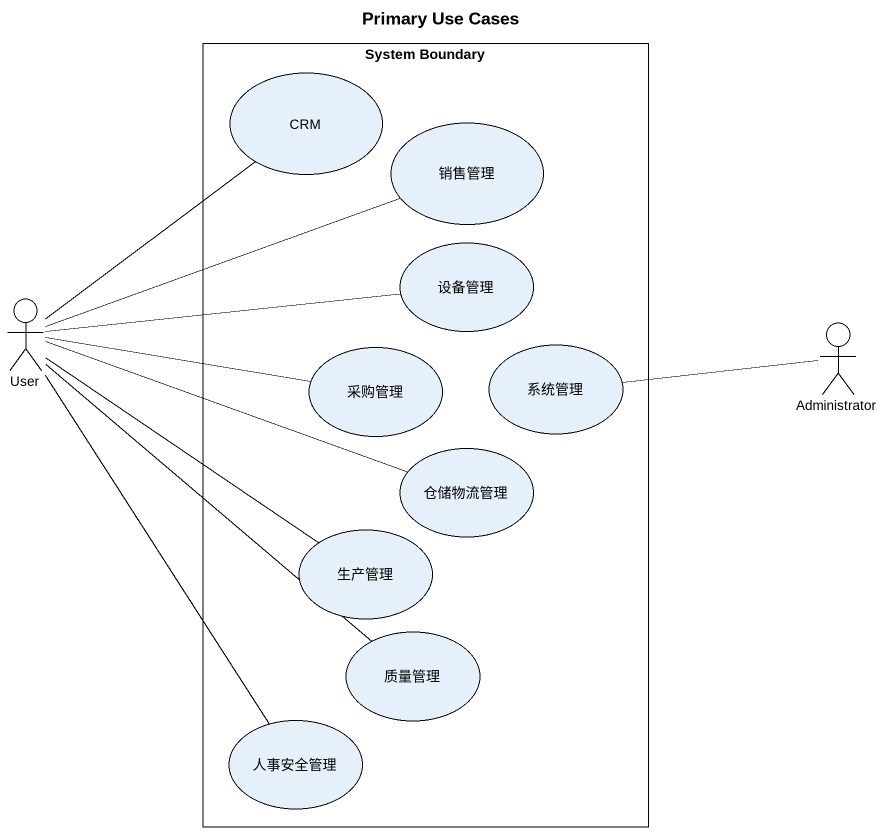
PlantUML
@startuml
title Primary Use Cases
rectangle "System Boundary" as System_Boundary {
  usecase CRM
  usecase 销售管理
  usecase 设备管理
  usecase 系统管理
  usecase 采购管理
  usecase 仓储物流管理
  usecase 生产管理
  usecase 质量管理
  usecase 人事安全管理
}
actor User
actor Administrator
设备管理 -left- User
User -up- CRM
User -right- 销售管理
User -right- 采购管理
User -right- 仓储物流管理
User -- 生产管理
User -- 质量管理
系统管理 -right- Administrator
人事安全管理 -up- User
@enduml
